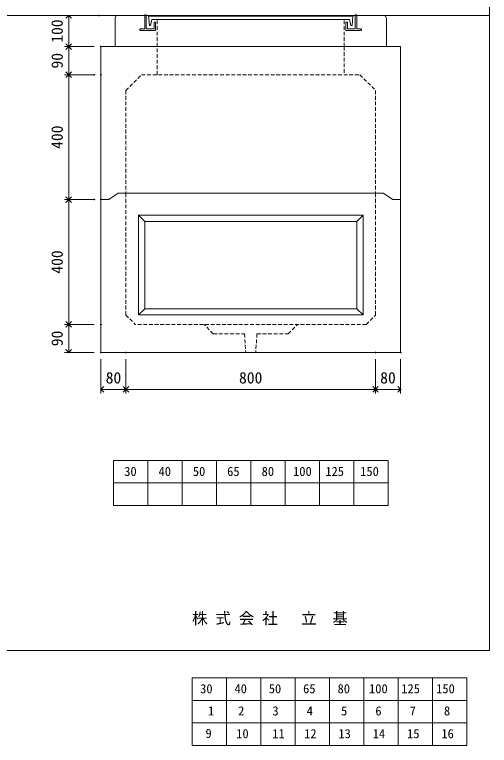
# Model space of a CAD drawing. Units: millimetres, scale not verified. Extents: x -4890 to 4890, y -2290 to 2289.
# Drawn here: x 3368 to 4890, y -2290 to 52 of the extents above; entities that cross this region are included whole.
import ezdxf
from ezdxf.enums import TextEntityAlignment as Align

# ---------------------------------------------------------------- set-up
doc = ezdxf.new("R2010")
doc.units = ezdxf.units.MM
doc.header["$LTSCALE"] = 10
doc.header["$PDMODE"] = 32
doc.header["$PDSIZE"] = 2
doc.linetypes.add('DASHED1', pattern=[1.8, 1.2, -0.6])
doc.layers.add('0-1_Defpoints', color=7, linetype='Continuous')
for name, color, linetype, lineweight in [('0-2_waku', 7, 'Continuous', 18), ('0-3_gaikei', 7, 'Continuous', 18), ('0-4_kakure', 7, 'DASHED1', 5), ('0-5_sunpou', 7, 'Continuous', 5), ('0-9_uchigawa', 6, 'Continuous', 18), ('0-B_futa', 3, 'Continuous', 18), ('0-C_GL', 4, 'Continuous', 18), ('0-E_文字１', 7, 'Continuous', 18), ('1-5_文字２', 7, 'Continuous', 5)]:
    doc.layers.add(name, color=color, linetype=linetype, lineweight=lineweight)
doc.styles.add('ＭＳ ゴシック', font='')
doc.styles.get('ＭＳ ゴシック').set_extended_font_data('MS Gothic')

# ---------------------------------------------------------------- blocks, each defined once
blk = doc.blocks.new('_Open90')
at = {"layer": '0-5_sunpou'}
blk.add_line((0, 0), (-1, 0), dxfattribs=at)
blk.add_lwpolyline([(-0.5, 0.5), (0, 0), (-0.5, -0.5)], dxfattribs=at)
blk = doc.blocks.new('D60')
at = {"layer": '0-1_Defpoints'}
for p in [(5092.32, 1674.36), (4988.83, 1274.36), (5092.32, 1274.36)]:
    blk.add_point(p, dxfattribs=at)
at = {"layer": '0-5_sunpou'}
for p, q in [((5070.32, 1674.36), (4975.83, 1674.36)), ((4988.83, 1656.36), (4988.83, 1292.36)), ((5070.32, 1274.36), (4975.83, 1274.36))]:
    blk.add_line(p, q, dxfattribs=at)
at = {"layer": '0-5_sunpou', "xscale": 18, "yscale": 18}
for p, rotation in [((4988.83, 1674.36), 90), ((4988.83, 1274.36), 270)]:
    blk.add_blockref('_Open90', p, dxfattribs=dict(at, rotation=rotation))
at = {"layer": '0-5_sunpou', "style": 'ＭＳ ゴシック'}
blk.add_text('400', height=36.66, rotation=90, dxfattribs=at).set_placement((4980.83, 1436.86), align=Align.BOTTOM_LEFT)
blk = doc.blocks.new('D61')
at = {"layer": '0-1_Defpoints'}
for p in [(5092.32, 1274.36), (4988.83, 1184.36), (5092.32, 1184.36)]:
    blk.add_point(p, dxfattribs=at)
at = {"layer": '0-5_sunpou'}
for p, q in [((5070.32, 1274.36), (4975.83, 1274.36)), ((4988.83, 1256.36), (4988.83, 1202.36)), ((5070.32, 1184.36), (4975.83, 1184.36))]:
    blk.add_line(p, q, dxfattribs=at)
at = {"layer": '0-5_sunpou', "xscale": 18, "yscale": 18}
for p, rotation in [((4988.83, 1274.36), 90), ((4988.83, 1184.36), 270)]:
    blk.add_blockref('_Open90', p, dxfattribs=dict(at, rotation=rotation))
at = {"layer": '0-5_sunpou', "style": 'ＭＳ ゴシック'}
blk.add_text('90', height=36.66, rotation=90, dxfattribs=at).set_placement((4980.83, 1204.36), align=Align.BOTTOM_LEFT)
blk = doc.blocks.new('D70')
at = {"layer": '0-1_Defpoints'}
for p in [(5092.32, 1184.36), (5172.32, 1184.36), (5172.32, 1065.97)]:
    blk.add_point(p, dxfattribs=at)
at = {"layer": '0-5_sunpou'}
for p, q in [((5092.32, 1162.36), (5092.32, 1052.97)), ((5172.32, 1162.36), (5172.32, 1052.97)), ((5110.32, 1065.97), (5154.32, 1065.97))]:
    blk.add_line(p, q, dxfattribs=at)
at = {"layer": '0-5_sunpou', "xscale": 18, "yscale": 18, "rotation": 180}
blk.add_blockref('_Open90', (5092.32, 1065.97), dxfattribs=at)
at = {"layer": '0-5_sunpou', "xscale": 18, "yscale": 18}
blk.add_blockref('_Open90', (5172.32, 1065.97), dxfattribs=at)
at = {"layer": '0-5_sunpou', "style": 'ＭＳ ゴシック'}
blk.add_text('80', height=36.66, dxfattribs=at).set_placement((5107.32, 1073.97), align=Align.BOTTOM_LEFT)
blk = doc.blocks.new('D71')
at = {"layer": '0-1_Defpoints'}
for p in [(5172.32, 1184.36), (5972.32, 1184.36), (5972.32, 1065.97)]:
    blk.add_point(p, dxfattribs=at)
at = {"layer": '0-5_sunpou'}
for p, q in [((5172.32, 1162.36), (5172.32, 1052.97)), ((5972.32, 1162.36), (5972.32, 1052.97)), ((5190.32, 1065.97), (5954.32, 1065.97))]:
    blk.add_line(p, q, dxfattribs=at)
at = {"layer": '0-5_sunpou', "xscale": 18, "yscale": 18, "rotation": 180}
blk.add_blockref('_Open90', (5172.32, 1065.97), dxfattribs=at)
at = {"layer": '0-5_sunpou', "xscale": 18, "yscale": 18}
blk.add_blockref('_Open90', (5972.32, 1065.97), dxfattribs=at)
at = {"layer": '0-5_sunpou', "style": 'ＭＳ ゴシック'}
blk.add_text('800', height=36.66, dxfattribs=at).set_placement((5534.82, 1073.97), align=Align.BOTTOM_LEFT)
blk = doc.blocks.new('D72')
at = {"layer": '0-1_Defpoints'}
for p in [(5972.32, 1184.36), (6052.32, 1184.36), (6052.32, 1065.97)]:
    blk.add_point(p, dxfattribs=at)
at = {"layer": '0-5_sunpou'}
for p, q in [((5972.32, 1162.36), (5972.32, 1052.97)), ((6052.32, 1162.36), (6052.32, 1052.97)), ((5990.32, 1065.97), (6034.32, 1065.97))]:
    blk.add_line(p, q, dxfattribs=at)
at = {"layer": '0-5_sunpou', "xscale": 18, "yscale": 18, "rotation": 180}
blk.add_blockref('_Open90', (5972.32, 1065.97), dxfattribs=at)
at = {"layer": '0-5_sunpou', "xscale": 18, "yscale": 18}
blk.add_blockref('_Open90', (6052.32, 1065.97), dxfattribs=at)
at = {"layer": '0-5_sunpou', "style": 'ＭＳ ゴシック'}
blk.add_text('80', height=36.66, dxfattribs=at).set_placement((5987.32, 1073.97), align=Align.BOTTOM_LEFT)
blk = doc.blocks.new('D73')
at = {"layer": '0-1_Defpoints'}
for p in [(5086.77, 2264.36), (4988.83, 2164.36), (5092.32, 2164.36)]:
    blk.add_point(p, dxfattribs=at)
at = {"layer": '0-5_sunpou'}
for p, q in [((5064.77, 2264.36), (4975.83, 2264.36)), ((4988.83, 2246.36), (4988.83, 2182.36)), ((5070.32, 2164.36), (4975.83, 2164.36))]:
    blk.add_line(p, q, dxfattribs=at)
at = {"layer": '0-5_sunpou', "xscale": 18, "yscale": 18}
for p, rotation in [((4988.83, 2264.36), 90), ((4988.83, 2164.36), 270)]:
    blk.add_blockref('_Open90', p, dxfattribs=dict(at, rotation=rotation))
at = {"layer": '0-5_sunpou', "style": 'ＭＳ ゴシック'}
blk.add_text('100', height=36.66, rotation=90, dxfattribs=at).set_placement((4980.83, 2176.86), align=Align.BOTTOM_LEFT)
blk = doc.blocks.new('D74')
at = {"layer": '0-1_Defpoints'}
for p in [(5092.32, 2164.36), (4988.83, 2074.36), (5092.32, 2074.36)]:
    blk.add_point(p, dxfattribs=at)
at = {"layer": '0-5_sunpou'}
for p, q in [((5070.32, 2164.36), (4975.83, 2164.36)), ((4988.83, 2146.36), (4988.83, 2092.36)), ((5070.32, 2074.36), (4975.83, 2074.36))]:
    blk.add_line(p, q, dxfattribs=at)
at = {"layer": '0-5_sunpou', "xscale": 18, "yscale": 18}
for p, rotation in [((4988.83, 2164.36), 90), ((4988.83, 2074.36), 270)]:
    blk.add_blockref('_Open90', p, dxfattribs=dict(at, rotation=rotation))
at = {"layer": '0-5_sunpou', "style": 'ＭＳ ゴシック'}
blk.add_text('90', height=36.66, rotation=90, dxfattribs=at).set_placement((4980.83, 2094.36), align=Align.BOTTOM_LEFT)
blk = doc.blocks.new('D75')
at = {"layer": '0-1_Defpoints'}
for p in [(5070.32, 2074.36), (4988.83, 1674.36), (5070.32, 1674.36)]:
    blk.add_point(p, dxfattribs=at)
at = {"layer": '0-5_sunpou'}
for p, q in [((5048.32, 2074.36), (4975.83, 2074.36)), ((4988.83, 2056.36), (4988.83, 1692.36)), ((5048.32, 1674.36), (4975.83, 1674.36))]:
    blk.add_line(p, q, dxfattribs=at)
at = {"layer": '0-5_sunpou', "xscale": 18, "yscale": 18}
for p, rotation in [((4988.83, 2074.36), 90), ((4988.83, 1674.36), 270)]:
    blk.add_blockref('_Open90', p, dxfattribs=dict(at, rotation=rotation))
at = {"layer": '0-5_sunpou', "style": 'ＭＳ ゴシック'}
blk.add_text('400', height=36.66, rotation=90, dxfattribs=at).set_placement((4980.83, 1836.86), align=Align.BOTTOM_LEFT)

msp = doc.modelspace()

# ---------------------------------------------------------------- linework, layer by layer
at = {"layer": '0-2_waku'}
for p, q in [((3684.94, -1376.57), (3684.94, -1520.57)), ((3684.94, -1376.57), (3684.94, -1520.57)), ((3684.94, -1376.57), (3684.94, -1520.57)), ((3684.94, -1376.57), (3684.94, -1520.57)), ((3684.94, -1376.57), (4564.94, -1376.57)), ((3794.94, -1376.57), (3794.94, -1520.57)), ((3904.94, -1376.57), (3904.94, -1520.57)), ((3904.94, -1376.57), (3904.94, -1520.57)), ((4014.94, -1376.57), (4014.94, -1520.57)), ((4124.94, -1376.57), (4124.94, -1520.57)), ((4234.94, -1376.57), (4234.94, -1520.57)), ((4344.94, -1376.57), (4344.94, -1520.57)), ((4454.94, -1376.57), (4454.94, -1520.57)), ((4564.94, -1376.57), (4564.94, -1520.57)), ((3684.94, -1448.57), (4564.94, -1448.57)), ((3684.94, -1520.57), (4564.94, -1520.57)), ((-1230.06, -1985.57), (4889.94, -1985.57))]:
    msp.add_line(p, q, dxfattribs=at)
for points in [[(-1230.06, 2289.43), (-1230.06, -1985.57), (4889.94, -1985.57)], [(-1230.06, 2289.43), (4889.94, 2289.43), (4889.94, -1985.57)]]:
    msp.add_lwpolyline(points, dxfattribs=at)
at = {"layer": '0-3_gaikei'}
for p, q in [((3699.94, 49.43), (3784.94, 49.43)), ((4464.94, 49.43), (4549.94, 49.43)), ((3689.94, -50.57), (3689.94, 39.43)), ((4559.94, -50.57), (4559.94, 39.43)), ((3689.94, -50.57), (3799.94, -50.57)), ((3724.94, -50.57), (4524.94, -50.57)), ((4559.94, -50.57), (4449.94, -50.57)), ((3669.94, -540.57), (3699.94, -520.57)), ((3669.94, -540.57), (3699.94, -520.57)), ((3669.94, -540.57), (3699.94, -520.57)), ((3669.94, -540.57), (3699.94, -520.57)), ((3699.94, -520.57), (4549.94, -520.57)), ((4549.94, -520.57), (4579.94, -540.57)), ((4549.94, -520.57), (4579.94, -540.57)), ((4549.94, -520.57), (4579.94, -540.57)), ((4549.94, -520.57), (4579.94, -540.57)), ((3669.94, -540.57), (3644.94, -540.57)), ((3669.94, -540.57), (3644.94, -540.57)), ((3669.94, -540.57), (3644.94, -540.57)), ((3669.94, -540.57), (3644.94, -540.57)), ((4579.94, -540.57), (4604.94, -540.57)), ((4579.94, -540.57), (4604.94, -540.57)), ((4579.94, -540.57), (4604.94, -540.57)), ((4579.94, -540.57), (4604.94, -540.57)), ((4604.94, -1030.57), (3644.94, -1030.57)), ((3644.94, -1030.57), (3724.94, -1030.57))]:
    msp.add_line(p, q, dxfattribs=at)
at = {"layer": '0-3_gaikei', "lineweight": 5}
msp.add_line((3699.94, -520.57), (4549.94, -520.57), dxfattribs=at)
at = {"layer": '0-3_gaikei'}
for points in [[(3774.94, -50.57), (3644.94, -50.57), (4604.94, -50.57)], [(3644.94, -50.57), (3644.94, -540.57), (3644.94, -1030.57)], [(4604.94, -50.57), (4604.94, -540.57), (4604.94, -1030.57)]]:
    msp.add_lwpolyline(points, dxfattribs=at)
for centre, radius, start, end in [((3699.36, 40.01), 9.44, 86.47383, 183.52617), ((4550.27, 39.76), 9.68, 358.04251, 91.95749)]:
    msp.add_arc(centre, radius, start, end, dxfattribs=at)
at = {"layer": '0-4_kakure'}
for p, q in [((3824.94, -50.57), (3824.94, 35.93)), ((4424.94, -50.57), (4424.94, 35.93)), ((3824.94, -140.57), (3824.94, -50.57)), ((4424.94, -50.57), (4424.94, -140.57)), ((3724.94, -190.57), (3774.94, -140.57)), ((3774.94, -140.57), (4474.94, -140.57)), ((3774.94, -140.57), (4474.94, -140.57)), ((3774.94, -140.57), (4474.94, -140.57)), ((4474.94, -140.57), (4524.94, -190.57)), ((3724.94, -190.57), (3724.94, -520.57)), ((4524.94, -190.57), (4524.94, -520.57)), ((3724.94, -520.57), (3724.94, -910.57)), ((4524.94, -520.57), (4524.94, -910.57)), ((3724.94, -910.57), (3754.94, -940.57)), ((4494.94, -940.57), (4524.94, -910.57)), ((4494.94, -940.57), (3754.94, -940.57)), ((4004.94, -970.57), (3974.94, -940.57)), ((4004.94, -970.57), (3974.94, -940.57)), ((4244.94, -970.57), (4274.94, -940.57)), ((4244.94, -970.57), (4274.94, -940.57)), ((4004.94, -970.57), (4104.94, -970.57)), ((4004.94, -970.57), (4104.94, -970.57)), ((4104.94, -970.57), (4108.94, -1030.57)), ((4144.94, -970.57), (4140.94, -1030.57)), ((4144.94, -970.57), (4244.94, -970.57))]:
    msp.add_line(p, q, dxfattribs=at)
at = {"layer": '0-9_uchigawa'}
for p, q in [((3764.94, -590.57), (3784.94, -610.57)), ((3764.94, -590.57), (3764.94, -890.57)), ((3764.94, -590.57), (4484.94, -590.57)), ((3764.94, -590.57), (3764.94, -910.5)), ((3764.94, -590.57), (3784.94, -610.57)), ((4484.94, -590.57), (4464.94, -610.57)), ((4484.94, -590.57), (4484.94, -910.5)), ((3784.94, -610.57), (3784.94, -870.57)), ((3784.94, -610.57), (3784.94, -870.57)), ((3784.94, -610.57), (3784.94, -870.57)), ((3784.94, -610.57), (3784.94, -870.57)), ((3784.94, -610.57), (3784.94, -890.5)), ((4464.94, -890.5), (4464.94, -610.57)), ((3764.94, -910.5), (3784.94, -890.5)), ((3764.94, -910.5), (4484.94, -910.5)), ((3784.94, -890.5), (4464.94, -890.5)), ((3784.94, -910.5), (4484.94, -910.5)), ((4484.94, -910.5), (4464.94, -890.5))]:
    msp.add_line(p, q, dxfattribs=at)
for points in [[(3764.94, -590.57), (3784.94, -610.57), (3784.94, -870.57)], [(3764.94, -590.57), (3784.94, -610.57), (4464.94, -610.57)]]:
    msp.add_lwpolyline(points, dxfattribs=at)
at = {"layer": '0-B_futa'}
for p, q in [((3784.94, 49.43), (3784.94, 6.43)), ((3786.94, 51.43), (3789.94, 51.43)), ((3789.94, 51.43), (3789.94, 6.43)), ((3797.75, 46.93), (4452.08, 46.93)), ((3797.75, 46.93), (3800.24, 16.93)), ((4452.08, 46.93), (4449.83, 16.93)), ((4459.94, 51.43), (4459.94, 6.43)), ((4459.94, 51.43), (4462.94, 51.43)), ((4464.94, 49.43), (4464.94, 6.43)), ((3808.27, 35.93), (3803.95, 16.93)), ((3808.27, 35.93), (4441.61, 35.93)), ((3814.94, 26.43), (3814.94, 6.43)), ((3816.94, 28.43), (3817.94, 28.43)), ((3819.94, 26.43), (3819.94, 1.43)), ((4429.94, 26.43), (4429.94, 1.43)), ((4432.94, 28.43), (4431.94, 28.43)), ((4434.94, 26.43), (4434.94, 6.43)), ((4441.61, 35.93), (4445.93, 16.93)), ((3769.94, 4.43), (3769.94, 3.43)), ((3771.94, 6.43), (3784.94, 6.43)), ((3819.94, 1.43), (3771.94, 1.43)), ((3789.94, 6.43), (3814.94, 6.43)), ((3800.24, 16.93), (3803.95, 16.93)), ((4429.94, 1.43), (4477.94, 1.43)), ((4459.94, 6.43), (4434.94, 6.43)), ((4449.83, 16.93), (4445.93, 16.93)), ((4477.94, 6.43), (4464.94, 6.43)), ((4479.94, 4.43), (4479.94, 3.43))]:
    msp.add_line(p, q, dxfattribs=at)
for centre, start, end in [((3786.94, 49.43), 90, 180), ((4462.94, 49.43), 0, 90), ((3816.94, 26.43), 90, 180), ((3817.94, 26.43), 0, 90), ((4431.94, 26.43), 90, 180), ((4432.94, 26.43), 0, 90), ((3771.94, 4.43), 90, 180), ((3771.94, 3.43), 180, 270), ((4477.94, 4.43), 0, 90), ((4477.94, 3.43), 270, 0)]:
    msp.add_arc(centre, 2, start, end, dxfattribs=at)
at = {"layer": '0-C_GL'}
msp.add_line((-1230.06, 49.43), (4889.94, 49.43), dxfattribs=at)
at = {"layer": '1-5_文字２'}
for p, q in [((3937.67, -2073.73), (3937.67, -2217.73)), ((3937.67, -2073.73), (3937.67, -2217.73)), ((3937.67, -2073.73), (3937.67, -2217.73)), ((3937.67, -2073.73), (3937.67, -2217.73)), ((3937.67, -2073.73), (4817.67, -2073.73)), ((3937.67, -2073.73), (3937.67, -2217.73)), ((3937.67, -2073.73), (3937.67, -2217.73)), ((3937.67, -2073.73), (3937.67, -2217.73)), ((3937.67, -2073.73), (3937.67, -2217.73)), ((3937.67, -2073.73), (4817.67, -2073.73)), ((4047.67, -2073.73), (4047.67, -2217.73)), ((4047.67, -2073.73), (4047.67, -2217.73)), ((4157.67, -2073.73), (4157.67, -2217.73)), ((4157.67, -2073.73), (4157.67, -2217.73)), ((4157.67, -2073.73), (4157.67, -2217.73)), ((4157.67, -2073.73), (4157.67, -2217.73)), ((4267.67, -2073.73), (4267.67, -2217.73)), ((4267.67, -2073.73), (4267.67, -2217.73)), ((4377.67, -2073.73), (4377.67, -2217.73)), ((4377.67, -2073.73), (4377.67, -2217.73)), ((4487.67, -2073.73), (4487.67, -2217.73)), ((4487.67, -2073.73), (4487.67, -2217.73)), ((4597.67, -2073.73), (4597.67, -2217.73)), ((4597.67, -2073.73), (4597.67, -2217.73)), ((4707.67, -2073.73), (4707.67, -2217.73)), ((4707.67, -2073.73), (4707.67, -2217.73)), ((4817.67, -2073.73), (4817.67, -2217.73)), ((4817.67, -2073.73), (4817.67, -2217.73)), ((3937.67, -2145.73), (4817.67, -2145.73)), ((3937.67, -2145.73), (4817.67, -2145.73)), ((3937.67, -2217.73), (4817.67, -2217.73)), ((3937.67, -2217.73), (4817.67, -2217.73)), ((3937.67, -2217.73), (3937.67, -2289.73)), ((3937.67, -2217.73), (3937.67, -2289.73)), ((3937.67, -2217.73), (3937.67, -2289.73)), ((3937.67, -2217.73), (3937.67, -2289.73)), ((3937.67, -2217.73), (4817.67, -2217.73)), ((3937.67, -2217.73), (3937.67, -2289.73)), ((3937.67, -2217.73), (3937.67, -2289.73)), ((3937.67, -2217.73), (3937.67, -2289.73)), ((3937.67, -2217.73), (3937.67, -2289.73)), ((3937.67, -2217.73), (4817.67, -2217.73)), ((4047.67, -2217.73), (4047.67, -2289.73)), ((4047.67, -2217.73), (4047.67, -2289.73)), ((4157.67, -2217.73), (4157.67, -2289.73)), ((4157.67, -2217.73), (4157.67, -2289.73)), ((4157.67, -2217.73), (4157.67, -2289.73)), ((4157.67, -2217.73), (4157.67, -2289.73)), ((4267.67, -2217.73), (4267.67, -2289.73)), ((4267.67, -2217.73), (4267.67, -2289.73)), ((4377.67, -2217.73), (4377.67, -2289.73)), ((4377.67, -2217.73), (4377.67, -2289.73)), ((4487.67, -2217.73), (4487.67, -2289.73)), ((4487.67, -2217.73), (4487.67, -2289.73)), ((4597.67, -2217.73), (4597.67, -2289.73)), ((4597.67, -2217.73), (4597.67, -2289.73)), ((4707.67, -2217.73), (4707.67, -2289.73)), ((4707.67, -2217.73), (4707.67, -2289.73)), ((4817.67, -2217.73), (4817.67, -2289.73)), ((4817.67, -2217.73), (4817.67, -2289.73)), ((3937.67, -2289.73), (4817.67, -2289.73)), ((3937.67, -2289.73), (4817.67, -2289.73))]:
    msp.add_line(p, q, dxfattribs=at)

# ---------------------------------------------------------------- block references
at = {"layer": '0-5_sunpou'}
for name in ['D73', 'D74', 'D75', 'D60', 'D61', 'D70', 'D71', 'D72']:
    msp.add_blockref(name, (-1447.37, -2214.93), dxfattribs=at)

# ---------------------------------------------------------------- texts
at = {"layer": '0-E_文字１', "style": 'ＭＳ ゴシック'}
for s, height, p in [('30', 29.33, (3719.39, -1435.22)), ('40', 29.33, (3829.39, -1435.22)), ('50', 29.33, (3939.39, -1435.22)), ('65', 29.33, (4049.39, -1435.22)), ('80', 29.33, (4159.8, -1435.22)), ('100', 29.33, (4260.67, -1435.22)), ('125', 29.33, (4364.06, -1435.22)), ('150', 29.33, (4475.82, -1435.22)), ('株 式 会 社 \u3000立\u3000基', 36.66, (3936.48, -1911.93))]:
    msp.add_text(s, height=height, dxfattribs=at).set_placement(p, align=Align.BOTTOM_LEFT)
at = {"layer": '1-5_文字２', "style": 'ＭＳ ゴシック'}
for s, p in [('30', (3962.82, -2131.55)), ('30', (3962.82, -2131.55)), ('40', (4072.82, -2131.55)), ('40', (4072.82, -2131.55)), ('50', (4182.82, -2131.55)), ('50', (4182.82, -2131.55)), ('65', (4292.82, -2131.55)), ('65', (4292.82, -2131.55)), ('80', (4403.23, -2131.55)), ('80', (4403.23, -2131.55)), ('100', (4504.1, -2131.55)), ('100', (4504.1, -2131.55)), ('125', (4607.49, -2131.55)), ('125', (4607.49, -2131.55)), ('150', (4719.26, -2131.55)), ('150', (4719.26, -2131.55)), ('1', (3987.97, -2202.59)), ('2', (4084.41, -2202.59)), ('3', (4194.41, -2202.59)), ('4', (4304.41, -2202.59)), ('5', (4414.41, -2202.59)), ('6', (4524.41, -2202.59)), ('7', (4634.41, -2202.59)), ('8', (4744.41, -2202.59)), ('9', (3979.9, -2274.59)), ('10', (4078.32, -2275.55)), ('11', (4193.82, -2275.55)), ('12', (4296.02, -2275.55)), ('13', (4406.02, -2275.55)), ('14', (4516.02, -2275.55)), ('15', (4626.02, -2275.55)), ('16', (4736.02, -2275.55))]:
    msp.add_text(s, height=29.33, dxfattribs=at).set_placement(p, align=Align.BOTTOM_LEFT)

doc.saveas('drawing.dxf')
